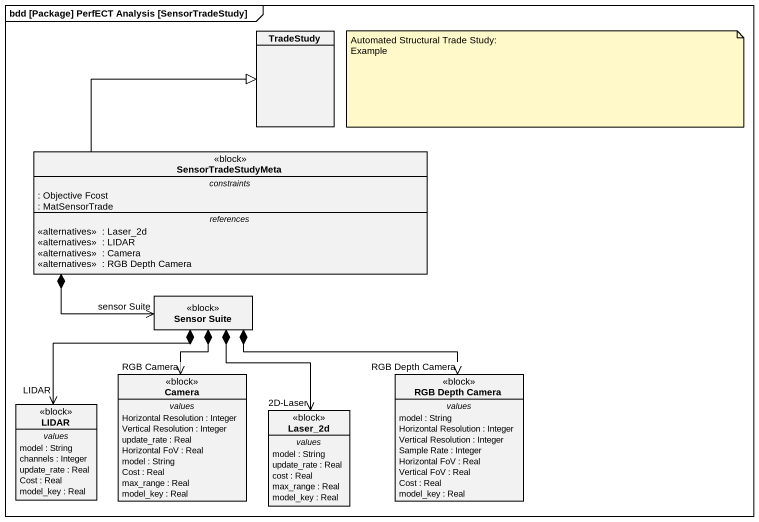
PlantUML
@startuml
mainframe bdd [Package] PerfECT Analysis [SensorTradeStudy]
hide circle
hide empty members
class TradeStudy
class SensorTradeStudyMeta <<block>> {
  -- constraints --
  : Objective Fcost
  : MatSensorTrade
  -- references --
  <<alternatives>>  : Laser_2d
  <<alternatives>>  : LIDAR
  <<alternatives>>  : Camera
  <<alternatives>>  : RGB Depth Camera
}
class "Sensor Suite" as Sensor_Suite <<block>>
class Camera <<block>> {
  -- values --
  Horizontal Resolution : Integer
  Vertical Resolution : Integer
  update_rate : Real
  Horizontal FoV : Real
  model : String
  Cost : Real
  max_range : Real
  model_key : Real
}
class "RGB Depth Camera" as RGB_Depth_Camera <<block>> {
  -- values --
  model : String
  Horizontal Resolution : Integer
  Vertical Resolution : Integer
  Sample Rate : Integer
  Horizontal FoV : Real
  Vertical FoV : Real
  Cost : Real
  model_key : Real
}
class LIDAR <<block>> {
  -- values --
  model : String
  channels : Integer
  update_rate : Real
  Cost : Real
  model_key : Real
}
class Laser_2d <<block>> {
  -- values --
  model : String
  update_rate : Real
  cost : Real
  max_range : Real
  model_key : Real
}
SensorTradeStudyMeta -up-|> TradeStudy
SensorTradeStudyMeta *--> "sensor Suite" Sensor_Suite
Sensor_Suite *--> "RGB Camera" Camera
Sensor_Suite *-right-> "RGB Depth Camera" RGB_Depth_Camera
Sensor_Suite *--> "LIDAR" LIDAR
Sensor_Suite *--> "2D-Laser" Laser_2d
note as N1
  Automated Structural Trade Study:
  Example
end note
@enduml
